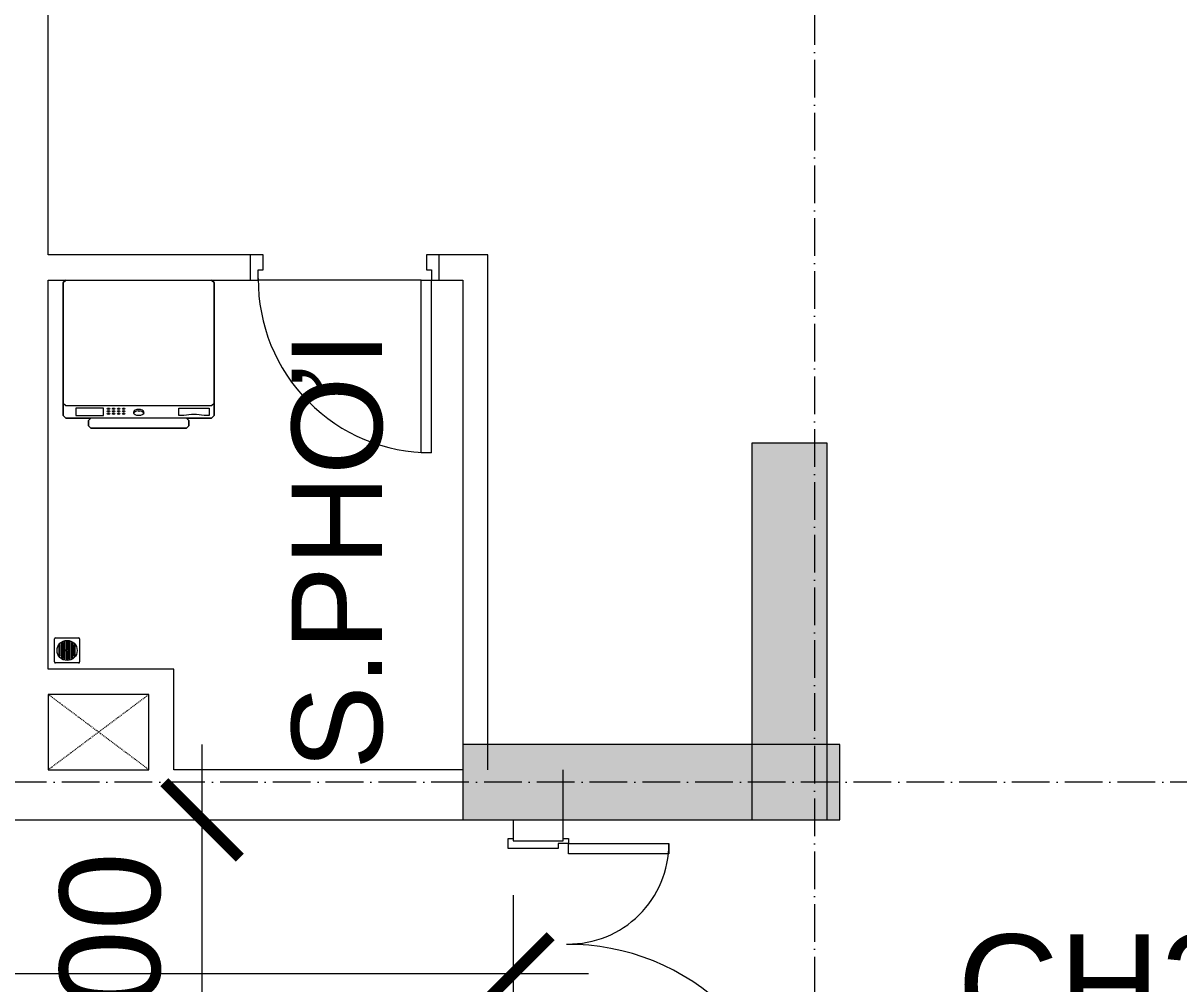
# Model space of a CAD drawing. Header units: millimetres. Extents: x -20144 to 122974, y -38328 to 48263.
# Drawn here: x 106121 to 110721, y 32147 to 35973 of the extents above; entities that cross this region are included whole.
import ezdxf

# ---------------------------------------------------------------- set-up
doc = ezdxf.new("R2010")
doc.units = ezdxf.units.MM
doc.linetypes.add('Dash', pattern=[6.35, 3.175, -3.175])
doc.linetypes.add('Grid Line', pattern=[4.2, 3, -0.6, 0, -0.6])
for name, color, linetype, lineweight in [('A-DETL-GENF', 31, 'Continuous', 5), ('A-DETL-GENF-HDLN', 161, 'Dash', 5), ('CHU', 181, 'Continuous', 5), ('CUA', 31, 'Continuous', 9), ('DIM', 1, 'Continuous', 5), ('NET-CAT', 3, 'Continuous', 15), ('NET-THAY', 2, 'Continuous', 9), ('THIET BI', 44, 'Continuous', 5), ('THIET-BI', 44, 'Continuous', 5), ('TRUC', 225, 'Continuous', 5), ('X-COT T20$0$LC.HA', 8, 'Continuous', 9), ('X-COT T23$0$LC.HA', 8, 'Continuous', 9)]:
    doc.layers.add(name, color=color, linetype=linetype, lineweight=lineweight)
doc.styles.add('Arial_4', font='arial_0.ttf', dxfattribs={"height": 360})
doc.styles.add('Arial_5', font='arial_0.ttf', dxfattribs={"height": 400})
doc.styles.add('TA1', font='arial_0.ttf')
doc.dimstyles.new('D_200_KTx2', dxfattribs={"dimtxt": 400, "dimasz": 300, "dimexe": 300, "dimexo": 300, "dimgap": 160, "dimtad": 1, "dimdec": 0, "dimzin": 9, "dimtxsty": 'TA1', "dimblk": 'ARCHTICK', "dimcen": 1, "dimdle": 300, "dimclrd": 256, "dimclre": 256, "dimclrt": 7, "dimadec": 0, "dimazin": 0, "dimtfac": 1, "dimtdec": 0, "dimtix": 1, "dimtmove": 1, "dimatfit": 3, "dimldrblk": 'ARCHTICK', "dimfxl": 0, "dimtolj": 1, "dimtzin": 0, "dimlwd": -1, "dimlwe": -1, "dimarcsym": 0})

# ---------------------------------------------------------------- blocks, each defined once
blk = doc.blocks.new('CUA VAO CAN HO_0001 - Type 1-1424866-MẶT BẰNG TẦNG 23')
at = {"layer": 'CUA', "lineweight": 5}
for p, q in [((-570, 97.7), (-570, 117.7)), ((-570, 117.7), (-530, 117.7)), ((-530, 117.7), (-530, -81.3)), ((733, 117.7), (773, 117.7)), ((733, -81.3), (733, 117.7)), ((773, 117.7), (773, 97.7)), ((-550, -81.3), (-550, -122.3)), ((-530, -81.3), (-550, -81.3)), ((753, -81.3), (733, -81.3)), ((753, -122.3), (753, -81.3)), ((-570, -122.3), (-570, -102.3)), ((-550, -122.3), (-570, -122.3)), ((773, -122.3), (753, -122.3)), ((773, -102.3), (773, -122.3))]:
    blk.add_line(p, q, dxfattribs=at)
at = {"layer": 'CUA'}
for p, q in [((-509, -122.3), (-549, -122.3)), ((-549, -122.3), (-549, -1022.3)), ((-509, -1022.3), (-509, -122.3)), ((712, -122.3), (752, -122.3)), ((712, -522.3), (712, -122.3)), ((752, -122.3), (752, -522.3)), ((752, -522.3), (712, -522.3)), ((-549, -1022.3), (-509, -1022.3))]:
    blk.add_line(p, q, dxfattribs=at)
at = {"layer": 'CUA', "lineweight": 5}
for centre, radius, start, end in [((-549, -122.3), 900, 270, 0.5), ((752, -122.3), 400, 179.5, 270)]:
    blk.add_arc(centre, radius, start, end, dxfattribs=at)
blk = doc.blocks.new('CUA WC - Type 1-1365096-MẶT BẰNG TẦNG 23')
at = {"layer": 'CUA'}
for p, q in [((-242.5, 740.3), (-202.5, 740.3)), ((-242.5, 52.3), (-242.5, 740.3)), ((-202.5, 740.3), (-202.5, 52.3)), ((-202.5, 52.3), (-242.5, 52.3))]:
    blk.add_line(p, q, dxfattribs=at)
at = {"layer": 'CUA', "lineweight": 5}
for p, q in [((-243.5, 52.3), (-273.5, 52.3)), ((-243.5, 11.3), (-243.5, 52.3)), ((476.5, 52.3), (446.5, 52.3)), ((446.5, 52.3), (446.5, 11.3)), ((-223.5, 11.3), (-243.5, 11.3)), ((-223.5, -47.7), (-223.5, 11.3)), ((446.5, 11.3), (426.5, 11.3)), ((426.5, 11.3), (426.5, -47.7)), ((-273.5, -47.7), (-223.5, -47.7)), ((426.5, -47.7), (476.5, -47.7))]:
    blk.add_line(p, q, dxfattribs=at)
blk.add_arc((-242.5, 52.3), 688, 359.5, 90, dxfattribs=at)
blk = doc.blocks.new('X-MAY GIAT - X-MAY GIAT-1305597-MẶT BẰNG TẦNG 23')
at = {"layer": 'THIET BI'}
for p, q in [((-290, 0), (-300, -10)), ((-300, -10), (-290, 0)), ((300, -10), (290, 0)), ((290, 0), (300, -10)), ((-300, -10), (-300, -540)), ((-300, -540), (-300, -10)), ((300, -540), (300, -10)), ((300, -10), (300, -540)), ((-300, -490), (-290, -500)), ((-290, -500), (290, -500)), ((290, -500), (300, -490)), ((-300, -540), (-290, -550)), ((-290, -550), (-300, -540)), ((-290, -550), (-190, -550)), ((-190, -550), (-290, -550)), ((-250, -510), (-250, -540)), ((-140, -510), (-250, -510)), ((-250, -540), (-140, -540)), ((-190, -550), (-200, -560)), ((-200, -560), (-190, -550)), ((190, -550), (-190, -550)), ((-140, -540), (-140, -510)), ((-20, -530), (-20, -525)), ((0, -520), (0, -525)), ((20, -530), (20, -525)), ((160, -510), (280, -510)), ((160, -540), (160, -510)), ((180, -540), (160, -540)), ((200, -560), (190, -550)), ((190, -550), (290, -550)), ((190, -550), (200, -560)), ((290, -550), (190, -550)), ((280, -540), (260, -540)), ((280, -510), (280, -540)), ((290, -550), (300, -540)), ((300, -540), (290, -550)), ((-200, -560), (-200, -580)), ((-200, -580), (-200, -560)), ((-200, -580), (-190, -590)), ((-190, -590), (-200, -580)), ((-190, -590), (190, -590)), ((190, -590), (-190, -590)), ((190, -590), (200, -580)), ((200, -580), (190, -590)), ((200, -580), (200, -560)), ((200, -560), (200, -580))]:
    blk.add_line(p, q, dxfattribs=at)
blk.add_arc((220, -697.5), 162.5, 75.75, 104.25, dxfattribs=at)
for centre, major_axis in [((-120, -512.5), (5, 0)), ((-120, -522.5), (5, 0)), ((-120, -532.5), (5, 0)), ((-100, -512.5), (5, 0)), ((-100, -522.5), (5, 0)), ((-100, -532.5), (5, 0)), ((-80, -512.5), (5, 0)), ((-80, -522.5), (5, 0)), ((-80, -532.5), (5, 0)), ((-60, -512.5), (-5, 0)), ((-60, -522.5), (-5, 0)), ((-60, -532.5), (-5, 0)), ((0, -530), (-20, 0))]:
    blk.add_ellipse(centre, major_axis=major_axis, ratio=0.5, dxfattribs=at)
blk.add_ellipse((0, -525), major_axis=(-20, 0), ratio=0.5, start_param=3.141593, end_param=6.283185, dxfattribs=at)
blk = doc.blocks.new('X-PHEU - X-PHEU-1231512-MẶT BẰNG TẦNG 23')
at = {"layer": 'THIET-BI'}
for p, q in [((25, 29), (25, 121)), ((29, 125), (121, 125)), ((47.5, 51.8), (47.5, 98.2)), ((52.5, 103.1), (52.5, 46.9)), ((57.5, 43.5), (57.5, 106.5)), ((62.5, 108.8), (62.5, 41.2)), ((67.5, 39.8), (67.5, 110.2)), ((72.5, 110.9), (72.5, 78.1)), ((77.5, 78.1), (77.5, 110.9)), ((82.5, 110.2), (82.5, 39.8)), ((87.5, 41.2), (87.5, 108.8)), ((92.5, 106.5), (92.5, 43.5)), ((97.5, 46.9), (97.5, 103.1)), ((102.5, 98.2), (102.5, 51.8)), ((125, 121), (125, 29)), ((42.5, 90.5), (42.5, 59.5)), ((72.5, 71.9), (72.5, 39.1)), ((77.5, 39.1), (77.5, 71.9)), ((107.5, 59.5), (107.5, 90.5)), ((121, 25), (29, 25))]:
    blk.add_line(p, q, dxfattribs=at)
blk.add_circle((75, 75), 40, dxfattribs=at)
for centre, radius, start, end in [((29, 121), 4, 90, 180), ((75, 75), 36, 139.8082, 154.5256), ((75, 75), 36, 119.0853, 128.6822), ((75, 75), 36, 102.0247, 110.3175), ((75, 75), 36, 90, 93.9821), ((75, 75), 36, 86.0179, 90), ((75, 75), 36, 69.6825, 77.9753), ((75, 75), 36, 51.3178, 60.9147), ((75, 75), 36, 25.4744, 40.1918), ((121, 121), 4, 0, 90), ((75, 75), 36, 205.4744, 220.1918), ((75, 75), 36, 231.3178, 240.9147), ((75, 75), 4, 128.6822, 231.3178), ((75, 75), 4, 308.6822, 51.3178), ((75, 75), 36, 299.0853, 308.6822), ((75, 75), 36, 319.8082, 334.5256), ((29, 29), 4, 180, 270), ((75, 75), 36, 249.6825, 257.9753), ((75, 75), 36, 266.0179, 270), ((75, 75), 36, 270, 273.9821), ((75, 75), 36, 282.0247, 290.3175), ((121, 29), 4, 270, 360)]:
    blk.add_arc(centre, radius, start, end, dxfattribs=at)
blk = doc.blocks.new('Family1 - Family1 2-1425488-MẶT BẰNG TẦNG 23')
at = {"layer": 'A-DETL-GENF'}
for p, q in [((400, 300), (0, 300)), ((0, 300), (0, 0)), ((400, 0), (400, 300)), ((0, 0), (400, 0))]:
    blk.add_line(p, q, dxfattribs=at)
at = {"layer": 'A-DETL-GENF-HDLN'}
for p, q in [((0, 300), (400, 0.8)), ((0, 0), (400, 299.2))]:
    blk.add_line(p, q, dxfattribs=at)
blk = doc.blocks.new('_ArchTick')
at = {"color": 0, "const_width": 0.15}
blk.add_lwpolyline([(-0.5, -0.5), (0.5, 0.5)], dxfattribs=at)
blk = doc.blocks.new('*D734')
at = {"layer": 'Defpoints', "color": 0, "transparency": 16777216}
for p in [(105844.3, 32799.9), (106833.7, 32799.9), (105823.9, 31299.9)]:
    blk.add_point(p, dxfattribs=at)
at = {"layer": 'DIM', "transparency": 16777216}
for p, q in [((106833.7, 30999.9), (106833.7, 33099.9)), ((106144.3, 32799.9), (107133.7, 32799.9)), ((106123.9, 31299.9), (107133.7, 31299.9))]:
    blk.add_line(p, q, dxfattribs=at)
at = {"layer": 'DIM', "transparency": 16777216, "xscale": 300, "yscale": 300, "zscale": 300}
for p, rotation in [((106833.7, 32799.9), 90), ((106833.7, 31299.9), 270)]:
    blk.add_blockref('_ArchTick', p, dxfattribs=dict(at, rotation=rotation))
at = {"layer": 'DIM', "color": 7, "transparency": 16777216, "insert": (106469.4, 32049.9), "char_height": 400, "attachment_point": 5, "rotation": 90, "style": 'TA1'}
blk.add_mtext('\\A1;1500', dxfattribs=at)
blk = doc.blocks.new('*D735')
at = {"layer": 'Defpoints', "color": 0, "transparency": 16777216}
for p in [(75036.6, 32799.9), (108071.5, 32799.9), (75036.6, 32187.2)]:
    blk.add_point(p, dxfattribs=at)
at = {"layer": 'DIM', "transparency": 16777216}
for p, q in [((75036.6, 32499.9), (75036.6, 31887.2)), ((108071.5, 32499.9), (108071.5, 31887.2)), ((108371.5, 32187.2), (74736.6, 32187.2))]:
    blk.add_line(p, q, dxfattribs=at)
at = {"layer": 'DIM', "transparency": 16777216, "xscale": 300, "yscale": 300, "zscale": 300, "rotation": 180}
blk.add_blockref('_ArchTick', (75036.6, 32187.2), dxfattribs=at)
at = {"layer": 'DIM', "transparency": 16777216, "xscale": 300, "yscale": 300, "zscale": 300}
blk.add_blockref('_ArchTick', (108071.5, 32187.2), dxfattribs=at)
at = {"layer": 'DIM', "color": 7, "transparency": 16777216, "insert": (91554, 32551.6), "char_height": 400, "attachment_point": 5, "style": 'TA1'}
blk.add_mtext('\\A1;33035', dxfattribs=at)
blk = doc.blocks.new('X-COT T20')
at = {"layer": 'X-COT T20$0$LC.HA'}
h = blk.add_hatch(color=256, dxfattribs=at)
h.dxf.hatch_style = 1
h.paths.add_polyline_path([(40950.2, -8100.1), (40650.2, -8100.1), (40650.2, -9600.1), (40950.2, -9600.1)])
at = {"ltscale": 1000}
blk.add_lwpolyline([(40950.2, -8100.1), (40650.2, -8100.1), (40650.2, -9600.1), (40950.2, -9600.1)], close=True, dxfattribs=at)
blk = doc.blocks.new('A$C69B33B05')
at = {"layer": 'X-COT T23$0$LC.HA'}
h = blk.add_hatch(color=256, dxfattribs=at)
h.dxf.hatch_style = 1
h.paths.add_polyline_path([(41000, -9600), (41000, -9300), (39500, -9300), (39500, -9600)])
at = {"ltscale": 1000}
blk.add_lwpolyline([(41000, -9600), (41000, -9300), (39500, -9300), (39500, -9600)], close=True, dxfattribs=at)
at = {"ltscale": 2000}
blk.add_blockref('X-COT T20', (0, 0), dxfattribs=at)

msp = doc.modelspace()

# ---------------------------------------------------------------- linework, layer by layer
at = {"layer": 'NET-CAT'}
for p, q in [((106221.5, 35049.9), (106221.5, 38199.9)), ((107026.4, 35049.9), (106221.5, 35049.9)), ((107026.4, 34949.9), (107026.4, 35049.9)), ((107971.5, 35049.9), (107776.4, 35049.9)), ((107776.4, 35049.9), (107776.4, 34949.9)), ((107971.5, 32999.9), (107971.5, 35049.9)), ((106221.5, 34949.9), (107026.4, 34949.9)), ((106221.5, 33399.9), (106221.5, 34949.9)), ((107776.4, 34949.9), (107871.5, 34949.9)), ((107871.5, 34949.9), (107871.5, 32999.9)), ((106721.5, 33399.9), (106221.5, 33399.9)), ((106721.5, 32999.9), (106721.5, 33399.9)), ((107871.5, 32999.9), (106721.5, 32999.9)), ((108271.5, 32716.4), (108271.5, 32999.9)), ((100271.5, 32799.9), (106221.5, 32799.9)), ((106221.5, 32799.9), (108071.5, 32799.9)), ((108071.5, 32799.9), (108071.5, 32716.4)), ((108071.5, 32716.4), (108271.5, 32716.4))]:
    msp.add_line(p, q, dxfattribs=at)
at = {"layer": 'NET-THAY'}
msp.add_line((107705.4, 34949.9), (107056.4, 34949.9), dxfattribs=at)
at = {"layer": 'TRUC', "linetype": 'Grid Line', "ltscale": 50}
for p, q in [((109271.5, 43599.9), (109271.5, -4500.1)), ((119871.5, 32949.9), (64778.6, 32949.9))]:
    msp.add_line(p, q, dxfattribs=at)

# ---------------------------------------------------------------- block references
at = {"layer": 'A-DETL-GENF'}
msp.add_blockref('Family1 - Family1 2-1425488-MẶT BẰNG TẦNG 23', (106221.5, 32999.9), dxfattribs=at)
at = {"layer": 'CUA'}
for name, p, rotation in [('CUA WC - Type 1-1365096-MẶT BẰNG TẦNG 23', (107502.9, 35002.2), 180), ('CUA VAO CAN HO_0001 - Type 1-1424866-MẶT BẰNG TẦNG 23', (108169.2, 31953.5), 89.99999999999993)]:
    msp.add_blockref(name, p, dxfattribs=dict(at, rotation=rotation))
at = {"layer": 'NET-CAT'}
msp.add_blockref('A$C69B33B05', (68371.5, 42399.9), dxfattribs=at)
at = {"layer": 'THIET BI'}
msp.add_blockref('X-MAY GIAT - X-MAY GIAT-1305597-MẶT BẰNG TẦNG 23', (106581.5, 34949.9), dxfattribs=at)
at = {"layer": 'THIET-BI'}
msp.add_blockref('X-PHEU - X-PHEU-1231512-MẶT BẰNG TẦNG 23', (106221.5, 33399.9), dxfattribs=at)

# ---------------------------------------------------------------- texts
at = {"layer": 'CHU', "color": 7, "insert": (107190.3, 34744.6), "char_height": 360, "width": 1710.94, "attachment_point": 3, "rotation": 90, "line_spacing_factor": 0.936439, "style": 'Arial_4'}
msp.add_mtext('\\pt2540.0016,5079.9996,7620.0012,10159.9992,12700.0008,15239.9988,17780.0004,20319.9984,22860,25400.0016,27939.9996,30480.0012,33019.9992,35560.0008,38099.9988,40640.0004,43179.9984,45720,48260.0016,50799.9996,53340.0012,55879.9992,58420.0008,60959.9988,63500.0004,66039.9984,68580,71120.0016,73659.9996,76200.0012,78739.9992,81280.0008;S.PHƠI', dxfattribs=at)
at = {"layer": 'CHU', "color": 7, "insert": (112075.8, 32344), "char_height": 400, "width": 2298.76, "attachment_point": 3, "line_spacing_factor": 0.936439, "style": 'Arial_5'}
msp.add_mtext('\\pt2540,5080,7620,10160,12700,15240,17780,20320,22860,25400,27940,30480,33020,35560,38100,40640,43180,45720,48260,50800,53340,55880,58420,60960,63500,66040,68580,71120,73660,76200,78740,81280;CH23-04', dxfattribs=at)

# ---------------------------------------------------------------- dimensions: what is measured, and where the dimension line sits
at = {"layer": 'DIM'}
dim = msp.add_linear_dim(base=(106833.7, 32799.9), p1=(105823.9, 31299.9), p2=(105844.3, 32799.9), angle=90, dimstyle='D_200_KTx2', dxfattribs=at)
dim.commit()
dim.dimension.update_dxf_attribs({"geometry": '*D734', "text_midpoint": (106469.4, 32049.9)})
dim = msp.add_linear_dim(base=(75036.6, 32187.2), p1=(108071.5, 32799.9), p2=(75036.6, 32799.9), dimstyle='D_200_KTx2', dxfattribs=at)
dim.commit()
dim.dimension.update_dxf_attribs({"geometry": '*D735', "text_midpoint": (91554, 32551.6)})

doc.saveas('drawing.dxf')
